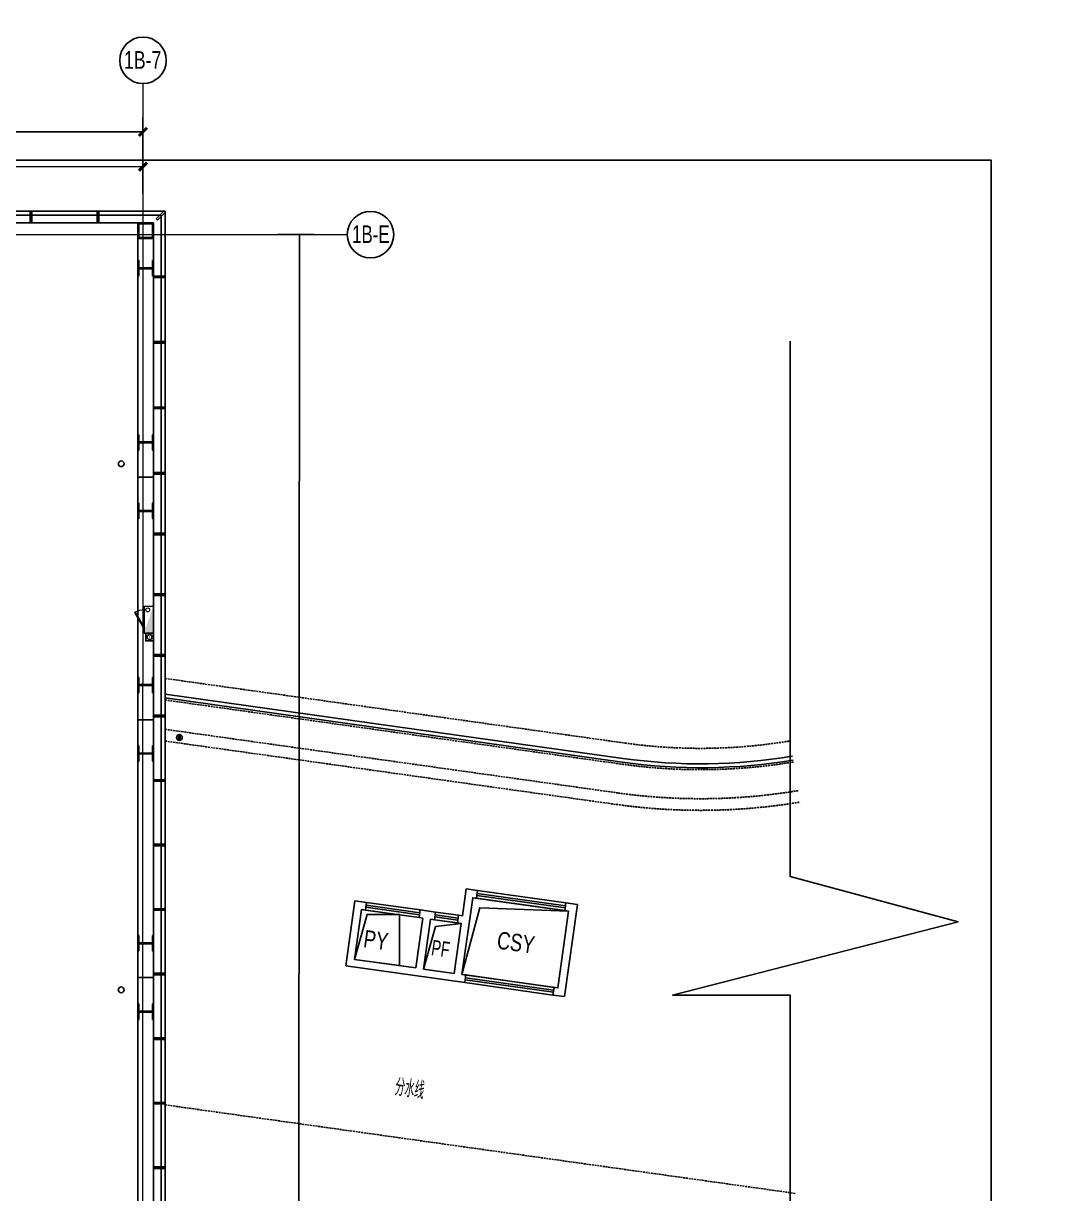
# Model space of a CAD drawing. Header units: millimetres. Extents: x 285006 to 3037698, y -2820855 to 192241.
# Drawn here: x 1063477 to 1090302, y -2763114 to -2732905 of the extents above; entities that cross this region are included whole.
import ezdxf
from ezdxf.enums import TextEntityAlignment as Align

# ---------------------------------------------------------------- set-up
doc = ezdxf.new("R2010")
doc.units = ezdxf.units.MM
doc.header["$PDMODE"] = 35
doc.header["$PDSIZE"] = -0.1
for name, pattern in [('1#C-6F$0$ACAD_ISO04W100', [30, 24, -3, 0, -3]), ('1#C-6F$0$CONTINOUS', [0]), ('1#C-6F$0$DASH', [0.35, 0.25, -0.1]), ('1#C-6F$0$DASHED2', [0.375, 0.25, -0.125]), ('1#C-6F$0$DOTE', [2.42, 2, -0.2, 0.02, -0.2]), ('DASH', [0.35, 0.25, -0.1])]:
    doc.linetypes.add(name, pattern=pattern)
for name, color, linetype in [('1#C-6F$0$0-XREF', 7, 'Continuous'), ('1#C-6F$0$0YG', 120, '1#C-6F$0$ACAD_ISO04W100'), ('1#C-6F$0$A-ROOM-IDEN', 7, 'Continuous'), ('1#C-6F$0$A-WALL', 2, 'Continuous'), ('1#C-6F$0$S-W-BEAMLINE', 4, '1#C-6F$0$DASHED2'), ('4玻璃幕墙', 1, 'Continuous'), ('6铝型材', 8, 'Continuous'), ('___', 4, 'Continuous'), ('WALL-地台', 8, 'Continuous')]:
    doc.layers.add(name, color=color, linetype=linetype)
for name, color, linetype, lineweight in [('1#C-6F$0$0LL', 10, 'Continuous', 30), ('1#C-6F$0$0XG-X', 1, 'Continuous', 18), ('1#C-6F$0$A-ANNO-GRID', 10, '1#C-6F$0$DOTE', 18), ('1#C-6F$0$A-ANNO-GRID-DIMS', 117, 'Continuous', 18), ('1#C-6F$0$A-ANNO-SYMB', 4, 'Continuous', 25), ('1#C-6F$0$A-ANNO-TEXT', 7, 'Continuous', 25), ('1#C-6F$0$A-FLOR-BALC', 74, 'Continuous', 30), ('1#C-6F$0$A-HOLE', 5, 'Continuous', 25), ('1#C-6F$0$A-SHET-TEXT', 7, 'Continuous', 25), ('1#C-6F$0$P-DRAI-FLDR', 1, 'Continuous', 20), ('DIM-1B-6F$0$A-ANNO-DIMS', 73, 'Continuous', 18), ('WALL-1C-6F-1$0$A-WALL-GLAZ', 142, 'Continuous', 18), ('板边洞口-1C-6F$0$A-HOLE', 5, 'Continuous', 25)]:
    doc.layers.add(name, color=color, linetype=linetype, lineweight=lineweight)
doc.layers.add('1#C-6F$0$0ll-point', color=1, linetype='Continuous', plot=False)
doc.styles.add('1#C-6F$0$GPSHT', font='', dxfattribs={"width": 0.8})
doc.styles.add('1#C-6F$0$HYGB2014', font='hygbsz.shx', dxfattribs={"width": 0.7, "bigfont": 'hygbhz.shx'})
doc.styles.add('1#C-6F$0$Standard', font='gbenor.shx', dxfattribs={"bigfont": 'gbcbig.shx'})
doc.styles.add('CCD_DIM', font='archs.shx', dxfattribs={"width": 0.7})
doc.styles.add('DIM-1B-6F$0$HYGB2014', font='hygbsz.shx', dxfattribs={"width": 0.7, "bigfont": 'hygbhz.shx'})
doc.styles.get('1#C-6F$0$GPSHT').set_extended_font_data('SimSun')
doc.linetypes.add('1#C-6F$0$HY_LINE', pattern='A,1,-0.08,["HY",1#C-6F$0$GPSHT,S=0.1,R=0,X=-0.05,Y=-0.05],-0.15', length=1.23)
doc.dimstyles.new('1#C-6F$0$HYDIMN150', dxfattribs={"dimscale": 1.5, "dimtxt": 300, "dimasz": 1, "dimexe": 250, "dimexo": 300, "dimgap": 0, "dimtad": 0, "dimdec": 0, "dimzin": 0, "dimdsep": 46, "dimtxsty": '1#C-6F$0$HYGB2014', "dimblk": '1#C-6F$0$_ArchTick', "dimcen": 0.09, "dimclrt": 7, "dimazin": 0, "dimtfac": 1, "dimtdec": 0, "dimtix": 1, "dimtmove": 2, "dimatfit": 3, "dimfxl": 1, "dimtvp": 1, "dimtolj": 1, "dimtzin": 0, "dimarcsym": 0})
doc.dimstyles.new('DIM-1B-6F$0$DIMN', dxfattribs={"dimtxt": 300, "dimasz": 100, "dimexe": 250, "dimexo": 300, "dimgap": 0, "dimtad": 0, "dimdec": 0, "dimzin": 0, "dimdsep": 46, "dimtxsty": 'DIM-1B-6F$0$HYGB2014', "dimblk": 'DIM-1B-6F$0$_archtick', "dimcen": 0.09, "dimdle": 150, "dimclrt": 7, "dimazin": 0, "dimtfac": 1, "dimtdec": 0, "dimtix": 1, "dimtmove": 2, "dimatfit": 3, "dimfxl": 1, "dimtvp": 1, "dimtolj": 1, "dimtzin": 0, "dimarcsym": 0})
doc.dimstyles.new('DIM_100', dxfattribs={"dimscale": 100, "dimtxt": 1.5, "dimasz": 1, "dimexe": 1.5, "dimexo": 1.5, "dimgap": 0.6, "dimtad": 1, "dimdec": 0, "dimrnd": 5, "dimzin": 12, "dimdsep": 46, "dimtxsty": 'CCD_DIM', "dimblk": 'CCD_Dimension_Tick', "dimcen": 0.125, "dimclrd": 44, "dimclre": 44, "dimclrt": 50, "dimadec": 0, "dimazin": 0, "dimtfac": 1, "dimtdec": 0, "dimtix": 1, "dimtmove": 2, "dimatfit": 3, "dimldrblk": 'CCD_Leader_Dot', "dimfxl": 5, "dimtvp": 1, "dimtolj": 1, "dimtzin": 0, "dimarcsym": 0})

# ---------------------------------------------------------------- blocks, each defined once
blk = doc.blocks.new('WALL-1C-6F-1$0$mullion_____')
at = {"layer": '6铝型材'}
for p, q in [((-36798, -1713), (-36798, -1433)), ((-36798, -1433), (-36758, -1433)), ((-36758, -1713), (-36758, -1433)), ((-36798, -1713), (-36758, -1713)), ((-36778, -1713), (-36778, -1733))]:
    blk.add_line(p, q, dxfattribs=at)
blk = doc.blocks.new('WALL-1C-6F-1')
at = {"layer": '4玻璃幕墙'}
for p, q in [((98388635, 18822923), (98374985, 18822923)), ((98388635, 18810242), (98388635, 18822923)), ((98388735, 18810559), (98400553, 18808898)), ((98388735, 18810458), (98400539, 18808799))]:
    blk.add_line(p, q, dxfattribs=at)
blk.add_lwpolyline([(98388635, 18795019), (98388635, 18810242)], dxfattribs=at)
for radius in [14500, 14400]:
    blk.add_arc((98402557, 18823158), radius, 262, 279.5066, dxfattribs=at)
at = {"layer": 'WALL-地台', "linetype": 'DASH', "ltscale": 200}
for p, q in [((98388735, 18823023), (98374885, 18823023)), ((98388735, 18810228), (98388735, 18823023)), ((98388435, 18822723), (98375185, 18822723)), ((98388435, 18810270), (98388435, 18822723)), ((98388735, 18810963), (98400608, 18809294)), ((98388735, 18810407), (98400532, 18808749)), ((98388735, 18809650), (98400427, 18808007)), ((98388735, 18809347), (98400386, 18807709)), ((98388735, 18799955), (98405023, 18797666))]:
    blk.add_line(p, q, dxfattribs=at)
for points in [[(98388435, 18794979), (98388435, 18810270)], [(98388735, 18794999), (98388735, 18810228)]]:
    blk.add_lwpolyline(points, dxfattribs=at)
for radius in [14000, 14550, 15300, 15600]:
    blk.add_arc((98402557, 18823158), radius, 262, 279.5066, dxfattribs=at)
at = {"layer": 'WALL-1C-6F-1$0$A-WALL-GLAZ', "lineweight": -3, "rotation": 180.0000003973278}
for p in [(98348494, 18821289), (98350226, 18821289)]:
    blk.add_blockref('WALL-1C-6F-1$0$mullion_____', p, dxfattribs=at)
at = {"layer": 'WALL-1C-6F-1$0$A-WALL-GLAZ', "lineweight": -3}
for p, xscale, rotation in [((98413516, 18795791), -0.9999999999999999, 134.9999997691784), ((98387002, 18784554), -1, 89.99999957281068), ((98387002, 18782863), -1, 89.99999957281068), ((98387002, 18781172), -1, 89.99999957281068), ((98387002, 18777915), -1, 89.99999957281068), ((98387002, 18776349), -1, 89.99999957281068), ((98387002, 18774783), -1, 89.99999957281068), ((98387002, 18773217), -1, 89.99999957281068), ((98387002, 18771551), -1, 89.99999957281068), ((98387002, 18769885), -1, 89.99999957293808), ((98387002, 18768219), -1, 89.99999957281068), ((98387002, 18766552), -1, 89.99999957293808), ((98387002, 18764886), -1, 89.99999957281068), ((98387002, 18763220), -1, 89.99999957281068), ((98387002, 18761554), -1, 89.99999957281068)]:
    blk.add_blockref('WALL-1C-6F-1$0$mullion_____', p, dxfattribs=dict(at, xscale=xscale, rotation=rotation))
at = {"layer": 'WALL-地台', "linetype": 'DASH', "ltscale": 200, "xscale": -1, "rotation": 89.99999957281068}
blk.add_blockref('WALL-1C-6F-1$0$mullion_____', (98387002, 18779481), dxfattribs=at)
blk = doc.blocks.new('1#C-6F$0$A$C346419F8')
at = {"layer": '1#C-6F$0$S-W-BEAMLINE', "color": 6, "linetype": '1#C-6F$0$CONTINOUS'}
for points in [[(0, 400), (0, 0), (400, 0), (400, 400)], [(20, 380), (20, 20), (380, 20), (380, 380)]]:
    blk.add_lwpolyline(points, close=True, dxfattribs=at)
blk = doc.blocks.new('1#C-6F$0$A$C13D20D7F')
at = {"layer": '1#C-6F$0$S-W-BEAMLINE', "color": 6, "linetype": '1#C-6F$0$CONTINOUS'}
blk.add_lwpolyline([(380, 200), (20, 200), (20, 13), (0, 13), (0, 413), (20, 413), (20, 225), (380, 225), (380, 413), (400, 413), (400, 13), (380, 13)], close=True, dxfattribs=at)
blk = doc.blocks.new('1#C-6F$0$A$C07A93526')
at = {"layer": '1#C-6F$0$P-DRAI-FLDR', "lineweight": -3}
for p, q in [((-29, 70), (-9, -75)), ((-11, 75), (11, -75)), ((9, 75), (29, -70))]:
    blk.add_line(p, q, dxfattribs=at)
blk.add_circle((0, 0), 75.9, dxfattribs=at)
blk = doc.blocks.new('1#C-6F$0$立管-150')
blk.add_circle((0, 0), 100)
at = {"layer": '1#C-6F$0$0ll-point'}
for p in [(-150, 150), (0, 0), (150, 150), (-150, -150), (150, -150)]:
    blk.add_point(p, dxfattribs=at)
blk = doc.blocks.new('1#C-6F$0$354100')
at = {"layer": '1#C-6F$0$0ll-point'}
blk.add_lwpolyline([(-150, 150), (150, 150), (150, -150), (-150, -150)], close=True, dxfattribs=at)
at = {"layer": '1#C-6F$0$0LL'}
blk.add_blockref('1#C-6F$0$立管-150', (0, 0), dxfattribs=at)
blk = doc.blocks.new('1#C-6F$0$单出口带卷盘消火栓')
at = {"layer": '1#C-6F$0$0XG-X'}
for p, q in [((368866, -61966), (368866, -61726)), ((368866, -61726), (369566, -61726)), ((369566, -61966), (369566, -61726)), ((368866, -61966), (368966, -61966)), ((368966, -61966), (369466, -61966)), ((369021, -62195), (369454, -61945)), ((369021, -62195), (369034, -62216)), ((369033, -62216), (369466, -61966)), ((369466, -61966), (369454, -61945)), ((369466, -61966), (369566, -61966))]:
    blk.add_line(p, q, dxfattribs=at)
blk.add_circle((368965, -61874), 50, dxfattribs=at)
blk.add_arc((369466, -61966), 500, 180, 207.134, dxfattribs=at)
blk.add_solid([(368866, -61726), (369566, -61966), (369566, -61726)], dxfattribs=at)
blk = doc.blocks.new('DIM-1B-6F$0$_archtick')
at = {"const_width": 0.4}
blk.add_lwpolyline([(-0.7, -0.7), (0.7, 0.7)], dxfattribs=at)
blk = doc.blocks.new('CCD_Dimension_Tick')
at = {"color": 0, "linetype": 'ByBlock'}
for p, q in [((-1.09, 0), (0, 0)), ((0, 0), (1.09, 0))]:
    blk.add_line(p, q, dxfattribs=at)
at = {"color": 0, "linetype": 'Continuous', "const_width": 0.608}
blk.add_lwpolyline([(-0.61, -0.61), (0.61, 0.61)], dxfattribs=at)
blk = doc.blocks.new('*D1553')
at = {"layer": '___', "color": 44, "lineweight": -2, "transparency": 16777216}
for p, q in [((1162392, -1083359), (1162242, -1083359)), ((1162392, -1083459), (1162392, -1085509)), ((1162435, -1085609), (1162242, -1085609))]:
    blk.add_line(p, q, dxfattribs=at)
at = {"layer": 'Defpoints', "color": 0, "transparency": 16777216}
for p in [(1162518, -1083359), (1162392, -1085609), (1162585, -1085609), (1062583, -2814913), (1063708, -2814913), (1063708, -2816155)]:
    blk.add_point(p, dxfattribs=at)
at = {"layer": 'DIM-1B-6F$0$A-ANNO-DIMS', "color": 0, "lineweight": -2, "transparency": 16777216}
for p, q in [((1062583, -2815213), (1062583, -2816405)), ((1063708, -2815213), (1063708, -2816405)), ((1062433, -2816155), (1063858, -2816155))]:
    blk.add_line(p, q, dxfattribs=at)
at = {"layer": '___', "color": 44, "lineweight": -2, "transparency": 16777216, "xscale": 100, "yscale": 100, "zscale": 100}
for p, rotation in [((1162392, -1083359), 90), ((1162392, -1085609), 270)]:
    blk.add_blockref('CCD_Dimension_Tick', p, dxfattribs=dict(at, rotation=rotation))
at = {"layer": 'DIM-1B-6F$0$A-ANNO-DIMS', "color": 0, "lineweight": -2, "transparency": 16777216, "xscale": 100, "yscale": 100, "zscale": 100, "rotation": 180}
blk.add_blockref('DIM-1B-6F$0$_archtick', (1062583, -2816155), dxfattribs=at)
at = {"layer": 'DIM-1B-6F$0$A-ANNO-DIMS', "color": 0, "lineweight": -2, "transparency": 16777216, "xscale": 100, "yscale": 100, "zscale": 100}
blk.add_blockref('DIM-1B-6F$0$_archtick', (1063708, -2816155), dxfattribs=at)
at = {"layer": '___', "color": 50, "transparency": 16777216, "insert": (1162257, -1084484), "char_height": 150, "attachment_point": 5, "rotation": 90, "style": 'CCD_DIM'}
blk.add_mtext('\\A1;2250', dxfattribs=at)
at = {"layer": 'DIM-1B-6F$0$A-ANNO-DIMS', "color": 7, "transparency": 16777216, "insert": (1063145, -2815855), "char_height": 300, "attachment_point": 5, "style": 'DIM-1B-6F$0$HYGB2014'}
blk.add_mtext('\\A1;1125', dxfattribs=at)
blk = doc.blocks.new('*D1554')
at = {"layer": '___', "color": 44, "lineweight": -2, "transparency": 16777216}
for p, q in [((1154593, -1091584), (1154281, -1091584)), ((1154431, -1091684), (1154431, -1092211)), ((1154593, -1092311), (1154281, -1092311))]:
    blk.add_line(p, q, dxfattribs=at)
at = {"layer": 'Defpoints', "color": 0, "transparency": 16777216}
for p in [(1154743, -1091584, 0), (1154431, -1092311), (1154743, -1092311, 0), (1063708, -2814913), (1064833, -2814913), (1064833, -2816155)]:
    blk.add_point(p, dxfattribs=at)
at = {"layer": 'DIM-1B-6F$0$A-ANNO-DIMS', "color": 0, "lineweight": -2, "transparency": 16777216}
for p, q in [((1063708, -2815213), (1063708, -2816405)), ((1064833, -2815213), (1064833, -2816405)), ((1063558, -2816155), (1064983, -2816155))]:
    blk.add_line(p, q, dxfattribs=at)
at = {"layer": '___', "color": 44, "lineweight": -2, "transparency": 16777216, "xscale": 100, "yscale": 100, "zscale": 100}
for p, rotation in [((1154431, -1091584), 90.00020283730542), ((1154431, -1092311), 270.0002028373054)]:
    blk.add_blockref('CCD_Dimension_Tick', p, dxfattribs=dict(at, rotation=rotation))
at = {"layer": 'DIM-1B-6F$0$A-ANNO-DIMS', "color": 0, "lineweight": -2, "transparency": 16777216, "xscale": 100, "yscale": 100, "zscale": 100, "rotation": 180}
blk.add_blockref('DIM-1B-6F$0$_archtick', (1063708, -2816155), dxfattribs=at)
at = {"layer": 'DIM-1B-6F$0$A-ANNO-DIMS', "color": 0, "lineweight": -2, "transparency": 16777216, "xscale": 100, "yscale": 100, "zscale": 100}
blk.add_blockref('DIM-1B-6F$0$_archtick', (1064833, -2816155), dxfattribs=at)
at = {"layer": '___', "color": 50, "transparency": 16777216, "insert": (1154566, -1091947), "char_height": 150, "attachment_point": 5, "rotation": 270.0002, "style": 'CCD_DIM'}
blk.add_mtext('\\A1;725', dxfattribs=at)
at = {"layer": 'DIM-1B-6F$0$A-ANNO-DIMS', "color": 7, "transparency": 16777216, "insert": (1064270, -2815855), "char_height": 300, "attachment_point": 5, "style": 'DIM-1B-6F$0$HYGB2014'}
blk.add_mtext('\\A1;1125', dxfattribs=at)
blk = doc.blocks.new('*D1555')
at = {"layer": '___', "color": 44, "lineweight": -2, "transparency": 16777216}
for p, q in [((1154593, -1087071), (1154181, -1087071)), ((1154331, -1089276), (1154331, -1087171)), ((1154593, -1089376), (1154181, -1089376))]:
    blk.add_line(p, q, dxfattribs=at)
at = {"layer": 'Defpoints', "color": 0, "transparency": 16777216}
for p in [(1154331, -1087071), (1154743, -1087071, 0), (1154743, -1089376, 0), (1064833, -2814913), (1066533, -2814913), (1066533, -2816155)]:
    blk.add_point(p, dxfattribs=at)
at = {"layer": 'DIM-1B-6F$0$A-ANNO-DIMS', "color": 0, "lineweight": -2, "transparency": 16777216}
for p, q in [((1064833, -2815213), (1064833, -2816405)), ((1066533, -2815213), (1066533, -2816405)), ((1064683, -2816155), (1066683, -2816155))]:
    blk.add_line(p, q, dxfattribs=at)
at = {"layer": '___', "color": 44, "lineweight": -2, "transparency": 16777216, "xscale": 100, "yscale": 100, "zscale": 100}
for p, rotation in [((1154331, -1087071), 90), ((1154331, -1089376), 270)]:
    blk.add_blockref('CCD_Dimension_Tick', p, dxfattribs=dict(at, rotation=rotation))
at = {"layer": 'DIM-1B-6F$0$A-ANNO-DIMS', "color": 0, "lineweight": -2, "transparency": 16777216, "xscale": 100, "yscale": 100, "zscale": 100, "rotation": 180}
blk.add_blockref('DIM-1B-6F$0$_archtick', (1064833, -2816155), dxfattribs=at)
at = {"layer": 'DIM-1B-6F$0$A-ANNO-DIMS', "color": 0, "lineweight": -2, "transparency": 16777216, "xscale": 100, "yscale": 100, "zscale": 100}
blk.add_blockref('DIM-1B-6F$0$_archtick', (1066533, -2816155), dxfattribs=at)
at = {"layer": '___', "color": 50, "transparency": 16777216, "insert": (1154196, -1088224), "char_height": 150, "attachment_point": 5, "rotation": 90, "style": 'CCD_DIM'}
blk.add_mtext('\\A1;2305', dxfattribs=at)
at = {"layer": 'DIM-1B-6F$0$A-ANNO-DIMS', "color": 7, "transparency": 16777216, "insert": (1065683, -2815855), "char_height": 300, "attachment_point": 5, "style": 'DIM-1B-6F$0$HYGB2014'}
blk.add_mtext('\\A1;1700', dxfattribs=at)
blk = doc.blocks.new('*D1556')
at = {"layer": '___', "color": 44, "lineweight": -2, "transparency": 16777216}
for p, q in [((1154593, -1088749), (1154436, -1088749)), ((1154586, -1088849), (1154586, -1089276)), ((1154593, -1089376), (1154436, -1089376))]:
    blk.add_line(p, q, dxfattribs=at)
at = {"layer": 'Defpoints', "color": 0, "transparency": 16777216}
for p in [(1154743, -1088749, 0), (1154586, -1089376), (1154743, -1089376, 0), (1066533, -2814913), (1067333, -2814913), (1067333, -2816155)]:
    blk.add_point(p, dxfattribs=at)
at = {"layer": 'DIM-1B-6F$0$A-ANNO-DIMS', "color": 0, "lineweight": -2, "transparency": 16777216}
for p, q in [((1066533, -2815213), (1066533, -2816405)), ((1067333, -2815213), (1067333, -2816405)), ((1066383, -2816155), (1067483, -2816155))]:
    blk.add_line(p, q, dxfattribs=at)
at = {"layer": '___', "color": 44, "lineweight": -2, "transparency": 16777216, "xscale": 100, "yscale": 100, "zscale": 100}
for p, rotation in [((1154586, -1088749), 90), ((1154586, -1089376), 270)]:
    blk.add_blockref('CCD_Dimension_Tick', p, dxfattribs=dict(at, rotation=rotation))
at = {"layer": 'DIM-1B-6F$0$A-ANNO-DIMS', "color": 0, "lineweight": -2, "transparency": 16777216, "xscale": 100, "yscale": 100, "zscale": 100, "rotation": 180}
blk.add_blockref('DIM-1B-6F$0$_archtick', (1066533, -2816155), dxfattribs=at)
at = {"layer": 'DIM-1B-6F$0$A-ANNO-DIMS', "color": 0, "lineweight": -2, "transparency": 16777216, "xscale": 100, "yscale": 100, "zscale": 100}
blk.add_blockref('DIM-1B-6F$0$_archtick', (1067333, -2816155), dxfattribs=at)
at = {"layer": '___', "color": 50, "transparency": 16777216, "insert": (1154451, -1089062), "char_height": 150, "attachment_point": 5, "rotation": 90, "style": 'CCD_DIM'}
blk.add_mtext('\\A1;625', dxfattribs=at)
at = {"layer": 'DIM-1B-6F$0$A-ANNO-DIMS', "color": 7, "transparency": 16777216, "insert": (1066933, -2815855), "char_height": 300, "attachment_point": 5, "style": 'DIM-1B-6F$0$HYGB2014'}
blk.add_mtext('\\A1;800', dxfattribs=at)
blk = doc.blocks.new('1#C-6F$0$_axiso')
blk.add_circle((0, 0), 0.5)
at = {"layer": '1#C-6F$0$A-SHET-TEXT', "style": '1#C-6F$0$Standard', "width": 2.471841}
blk.add_attdef('A', text='', height=0.38, dxfattribs=at).set_placement((-0.41, -0.181), (0.395, -0.181), align=Align.FIT)
blk = doc.blocks.new('1#C-6F$0$_ArchTick')
at = {"const_width": 0.5}
blk.add_lwpolyline([(-0.7, -0.7), (0.7, 0.7)], dxfattribs=at)
blk = doc.blocks.new('*D547')
at = {"layer": '1#C-6F$0$A-ANNO-GRID-DIMS', "color": 0, "lineweight": -2, "transparency": 16777216}
for p, q in [((-9000, 53650), (-9000, 54725)), ((0, 53650), (0, 54725)), ((-9000, 54350), (0, 54350))]:
    blk.add_line(p, q, dxfattribs=at)
at = {"layer": 'Defpoints', "color": 0, "transparency": 16777216}
for p in [(0, 54350), (-9000, 53200), (0, 53200)]:
    blk.add_point(p, dxfattribs=at)
at = {"layer": '1#C-6F$0$A-ANNO-GRID-DIMS', "color": 0, "lineweight": -2, "transparency": 16777216, "xscale": 150, "yscale": 150, "zscale": 150, "rotation": 180}
blk.add_blockref('1#C-6F$0$_ArchTick', (-9000, 54350), dxfattribs=at)
at = {"layer": '1#C-6F$0$A-ANNO-GRID-DIMS', "color": 0, "lineweight": -2, "transparency": 16777216, "xscale": 150, "yscale": 150, "zscale": 150}
blk.add_blockref('1#C-6F$0$_ArchTick', (0, 54350), dxfattribs=at)
at = {"layer": '1#C-6F$0$A-ANNO-GRID-DIMS', "color": 7, "lineweight": -3, "transparency": 16777216, "insert": (-4500, 54740), "char_height": 390, "attachment_point": 5, "style": '1#C-6F$0$HYGB2014'}
blk.add_mtext('\\A1;9000', dxfattribs=at)
blk = doc.blocks.new('*D548')
at = {"layer": '1#C-6F$0$A-ANNO-GRID-DIMS', "color": 0, "lineweight": -2, "transparency": 16777216}
for p, q in [((-12650, 54550), (-12650, 55625)), ((0, 54550), (0, 55625)), ((-12650, 55250), (0, 55250))]:
    blk.add_line(p, q, dxfattribs=at)
at = {"layer": 'Defpoints', "color": 0, "transparency": 16777216}
for p in [(0, 55250), (-12650, 54100), (0, 54100)]:
    blk.add_point(p, dxfattribs=at)
at = {"layer": '1#C-6F$0$A-ANNO-GRID-DIMS', "color": 0, "lineweight": -2, "transparency": 16777216, "xscale": 150, "yscale": 150, "zscale": 150, "rotation": 180}
blk.add_blockref('1#C-6F$0$_ArchTick', (-12650, 55250), dxfattribs=at)
at = {"layer": '1#C-6F$0$A-ANNO-GRID-DIMS', "color": 0, "lineweight": -2, "transparency": 16777216, "xscale": 150, "yscale": 150, "zscale": 150}
blk.add_blockref('1#C-6F$0$_ArchTick', (0, 55250), dxfattribs=at)
at = {"layer": '1#C-6F$0$A-ANNO-GRID-DIMS', "color": 7, "lineweight": -3, "transparency": 16777216, "insert": (-6325, 55640), "char_height": 390, "attachment_point": 5, "style": '1#C-6F$0$HYGB2014'}
blk.add_mtext('\\A1;12650', dxfattribs=at)
blk = doc.blocks.new('*D550')
at = {"layer": '1#C-6F$0$A-ANNO-GRID-DIMS', "color": 0, "lineweight": -2, "transparency": 16777216}
for p, q in [((3479, 52600), (4413, 52600)), ((4038, 52600), (4038, 0)), ((3479, 0), (4413, 0))]:
    blk.add_line(p, q, dxfattribs=at)
at = {"layer": 'Defpoints', "color": 0, "transparency": 16777216}
for p in [(3029, 52600), (3029, 0), (4038, 0)]:
    blk.add_point(p, dxfattribs=at)
at = {"layer": '1#C-6F$0$A-ANNO-GRID-DIMS', "color": 0, "lineweight": -2, "transparency": 16777216, "xscale": 1.5, "yscale": 1.5, "zscale": 1.5}
for p, rotation in [((4038, 52600), 90), ((4038, 0), 270)]:
    blk.add_blockref('1#C-6F$0$_ArchTick', p, dxfattribs=dict(at, rotation=rotation))
at = {"layer": '1#C-6F$0$A-ANNO-GRID-DIMS', "color": 7, "lineweight": -3, "transparency": 16777216, "insert": (4450, 26300), "char_height": 450, "attachment_point": 5, "rotation": 270, "style": '1#C-6F$0$HYGB2014'}
blk.add_mtext('\\A1;52600', dxfattribs=at)
blk = doc.blocks.new('CCD_Leader_Dot')
at = {"color": 0, "linetype": 'ByBlock'}
blk.add_line((-5, 0), (-10, 0), dxfattribs=at)
at = {"color": 0, "linetype": 'ByBlock', "const_width": 5}
blk.add_lwpolyline([(-2.5, 0, 1), (2.5, 0, 1)], format="xyb", close=True, dxfattribs=at)
blk = doc.blocks.new('1#C-6F$0$A$C465C26A5')
at = {"layer": '1#C-6F$0$A-ANNO-GRID', "ltscale": 1.5}
for p, q in [((0, 56496.4), (0, -2715.8)), ((-15404.1, 52600), (5275, 52600))]:
    blk.add_line(p, q, dxfattribs=at)
at = {"layer": '1#C-6F$0$A-ANNO-SYMB'}
ref = blk.add_blockref('1#C-6F$0$_axiso', (0, 57096.4), dxfattribs=dict(at, xscale=1200, yscale=1200))
ref.add_attrib('A', '1B-7', dxfattribs={"layer": '1#C-6F$0$A-ANNO-TEXT', "height": 456, "style": '1#C-6F$0$HYGB2014', "width": 0.577833}).set_placement((-492.1, 56879.3), (474, 56879.3), align=Align.FIT)
ref = blk.add_blockref('1#C-6F$0$_axiso', (5875, 52600), dxfattribs=dict(at, xscale=-1200, yscale=1200))
ref.add_attrib('A', '1B-E', dxfattribs={"layer": '1#C-6F$0$A-ANNO-TEXT', "height": 456, "style": '1#C-6F$0$HYGB2014', "width": 0.585436}).set_placement((5401, 52383), (6367.1, 52383), align=Align.FIT)
at = {"layer": '1#C-6F$0$A-ANNO-GRID-DIMS', "color": 117, "lineweight": -3}
for base, p1, p2, picture, middle in [((0, 55250.1), (-12650, 54100), (0, 54100), '*D548', (-6325, 55640.1)), ((0, 54350.1), (-9000, 53200), (0, 53200), '*D547', (-4500, 54740.1))]:
    dim = blk.add_linear_dim(base=base, p1=p1, p2=p2, dimstyle='1#C-6F$0$HYDIMN150', override={"dimtxt": 260, "dimasz": 100}, dxfattribs=at)
    dim.commit()
    dim.dimension.update_dxf_attribs({"geometry": picture, "text_midpoint": middle, "dimtype": 128})
dim = blk.add_linear_dim(base=(4037.7, 0), p1=(3029.3, 52600), p2=(3029.3, 0), angle=270, dimstyle='1#C-6F$0$HYDIMN150', dxfattribs=at)
dim.commit()
dim.dimension.update_dxf_attribs({"geometry": '*D550', "text_midpoint": (4450.2, 26300), "dimtype": 129, "text_rotation": 270})

msp = doc.modelspace()

# ---------------------------------------------------------------- linework, layer by layer
at = {"elevation": 0}
msp.add_lwpolyline([(1053283.1, -2737755.1), (1067133.1, -2737755.1), (1067132.5, -2791855.3), (1053282.5, -2791855.1)], close=True, dxfattribs=at)
msp.add_lwpolyline([(1083266.8, -2741107.5), (1083266.8, -2754932.2), (1087602.8, -2756099.8), (1080236.1, -2757991.1), (1083266.8, -2757991.1), (1083266.8, -2778906.7)], dxfattribs=at)
at = {"layer": '1#C-6F$0$0YG', "color": 5, "linetype": '1#C-6F$0$HY_LINE', "ltscale": 3.5}
for centre in [(1066002.3, -2744272.7, 0), (1066002.1, -2757854.4, 0)]:
    msp.add_circle(centre, 75, dxfattribs=at)
at = {"layer": '1#C-6F$0$A-FLOR-BALC', "color": 74, "lineweight": -3}
for p, q in [((1075191.7, -2755366, 0), (1077469.3, -2755686.1, 0)), ((1075202.2, -2755291.7, 0), (1077479.8, -2755611.9, 0)), ((1072321.5, -2755669.5, 0), (1073707.9, -2755864.3, 0)), ((1072321.5, -2755669.5, 0), (1073707.9, -2755864.3, 0)), ((1072332, -2755595.2, 0), (1073718.4, -2755790.1, 0)), ((1072332, -2755595.2, 0), (1073718.4, -2755790.1, 0)), ((1075174.3, -2755489.8, 0), (1077451.9, -2755809.9, 0)), ((1075184.8, -2755415.5, 0), (1077462.4, -2755735.7, 0)), ((1072304.1, -2755793.3, 0), (1073690.5, -2755988.1, 0)), ((1072304.1, -2755793.3, 0), (1073690.5, -2755988.1, 0)), ((1072314.6, -2755719, 0), (1073701, -2755913.9, 0)), ((1072314.6, -2755719, 0), (1073701, -2755913.9, 0)), ((1074097.1, -2755969.5, 0), (1074691.2, -2756053, 0)), ((1074104, -2755920, 0), (1074698.2, -2756003.5, 0)), ((1074114.5, -2755845.8, 0), (1074708.6, -2755929.3, 0)), ((1074086.6, -2756043.8, 0), (1074680.8, -2756127.3, 0)), ((1074896, -2757470.3, 0), (1077173.6, -2757790.5, 0)), ((1074868.1, -2757668.4, 0), (1077145.7, -2757988.5, 0)), ((1074878.6, -2757594.1, 0), (1077156.2, -2757914.2, 0)), ((1074885.5, -2757544.6, 0), (1077163.1, -2757864.7, 0))]:
    msp.add_line(p, q, dxfattribs=at)
at = {"layer": '1#C-6F$0$A-HOLE', "elevation": 0}
msp.add_lwpolyline([(1077173.6, -2757790.5), (1077272.6, -2757804.4), (1077551, -2755823.8), (1075075.3, -2755475.9), (1074796.9, -2757456.4), (1074896, -2757470.3)], dxfattribs=at)
msp.add_lwpolyline([(1073987.6, -2756029.9), (1074779.8, -2756141.2), (1074598.9, -2757428.6), (1073806.7, -2757317.2)], close=True, dxfattribs=at)
at = {"layer": '1#C-6F$0$A-WALL', "color": 4, "linetype": '1#C-6F$0$DASH'}
for p, q in [((1066432.4, -2790459.8, 0), (1066433.1, -2738455.3, 0)), ((1066832.4, -2790459.8, 0), (1066833.1, -2738455.3, 0))]:
    msp.add_line(p, q, dxfattribs=at)
at = {"layer": '1#C-6F$0$A-WALL'}
for p, q in [((1074905.1, -2755250, 0), (1074807.7, -2755943.2, 0)), ((1075202.2, -2755291.7, 0), (1074905.1, -2755250, 0)), ((1075202.2, -2755291.7, 0), (1075174.3, -2755489.8, 0)), ((1072034.9, -2755553.5, 0), (1071798.3, -2757236.9, 0)), ((1072332, -2755595.2, 0), (1072034.9, -2755553.5, 0)), ((1072304.1, -2755793.3, 0), (1072332, -2755595.2, 0)), ((1075075.3, -2755475.9, 0), (1074796.9, -2757456.4, 0)), ((1075174.3, -2755489.8, 0), (1075075.3, -2755475.9, 0)), ((1077776.9, -2755653.6, 0), (1077442.8, -2758030.3, 0)), ((1077451.9, -2755809.9, 0), (1077479.8, -2755611.9, 0)), ((1077776.9, -2755653.6, 0), (1077479.8, -2755611.9, 0)), ((1072205.1, -2755779.4, 0), (1072024.2, -2757066.7, 0)), ((1072304.1, -2755793.3, 0), (1072205.1, -2755779.4, 0)), ((1073789.5, -2756002, 0), (1073608.6, -2757289.4, 0)), ((1073690.5, -2755988.1, 0), (1073718.4, -2755790.1, 0)), ((1073789.5, -2756002, 0), (1073690.5, -2755988.1, 0)), ((1074114.5, -2755845.8, 0), (1073718.4, -2755790.1, 0)), ((1074086.6, -2756043.8, 0), (1074114.5, -2755845.8, 0)), ((1074680.8, -2756127.3, 0), (1074708.6, -2755929.3, 0)), ((1074807.7, -2755943.2, 0), (1074708.6, -2755929.3, 0)), ((1077551, -2755823.8, 0), (1077272.6, -2757804.4, 0)), ((1077551, -2755823.8, 0), (1077451.9, -2755809.9, 0)), ((1073987.6, -2756029.9, 0), (1073806.7, -2757317.2, 0)), ((1074086.6, -2756043.8, 0), (1073987.6, -2756029.9, 0)), ((1074598.9, -2757428.6, 0), (1074779.8, -2756141.2, 0)), ((1074779.8, -2756141.2, 0), (1074680.8, -2756127.3, 0)), ((1074896, -2757470.3, 0), (1074868.1, -2757668.4, 0)), ((1077145.7, -2757988.5, 0), (1077173.6, -2757790.5, 0))]:
    msp.add_line(p, q, dxfattribs=at)
at = {"layer": '1#C-6F$0$A-WALL', "ltscale": 1.5}
for p, q in [((1072024.2, -2757066.7, 0), (1073608.6, -2757289.4, 0)), ((1071798.3, -2757236.9, 0), (1074868.1, -2757668.4, 0)), ((1073806.7, -2757317.2, 0), (1074598.9, -2757428.6, 0)), ((1074796.9, -2757456.4, 0), (1074896, -2757470.3, 0)), ((1077173.6, -2757790.5, 0), (1077272.6, -2757804.4, 0)), ((1077145.7, -2757988.5, 0), (1077442.8, -2758030.3, 0))]:
    msp.add_line(p, q, dxfattribs=at)
at = {"layer": '1#C-6F$0$S-W-BEAMLINE', "linetype": 'Continuous', "ltscale": 1.5}
for p, q in [((1066433.1, -2739025.8, 0), (1066433.1, -2738455.3, 0)), ((1066833.1, -2739025.8, 0), (1066833, -2738455.3, 0)), ((1066432.8, -2758217.9, 0), (1066432.8, -2756851.8, 0)), ((1066832.8, -2756851.8, 0), (1066832.8, -2758217.9, 0)), ((1066432.8, -2757534.8, 0), (1066832.8, -2757534.8, 0))]:
    msp.add_line(p, q, dxfattribs=at)
at = {"layer": '1#C-6F$0$S-W-BEAMLINE', "linetype": '1#C-6F$0$CONTINOUS'}
for p, q in [((1066433, -2743923.4, 0), (1066433, -2745289.4, 0)), ((1066832.9, -2743923.4, 0), (1066833, -2745289.4, 0)), ((1066832.9, -2744618.9, 0), (1066433, -2744618.9, 0)), ((1066433, -2750187, 0), (1066433, -2751553, 0)), ((1066832.9, -2750187, 0), (1066833, -2751553, 0)), ((1066832.9, -2750882.5, 0), (1066433, -2750882.5, 0))]:
    msp.add_line(p, q, dxfattribs=at)
at = {"layer": 'Defpoints', "elevation": 0}
msp.add_lwpolyline([(1027752.4, -2736431.6), (1088455.4, -2736431.6), (1088455.4, -2794110.7), (1027752.4, -2794110.7)], close=True, dxfattribs=at)
at = {"layer": '板边洞口-1C-6F$0$A-HOLE', "linetype": 'Continuous', "ltscale": 1.5, "elevation": 0}
for points in [[(1066832.4, -2791855.8), (1053582.4, -2791855.6), (1053583, -2738055.6), (1066833, -2738055.8), (1066832.4, -2791855.8)], [(1072024.2, -2757066.7), (1072350.8, -2755906.9), (1073183.3, -2755906.7)]]:
    msp.add_lwpolyline(points, dxfattribs=at)
for points in [[(1075075.3, -2755475.9), (1077551, -2755823.8), (1077272.6, -2757804.4), (1074796.9, -2757456.4)], [(1072205.1, -2755779.4), (1072024.2, -2757066.7), (1073183.6, -2757229.7), (1073183.3, -2755916.8)], [(1073987.6, -2756029.9), (1074779.8, -2756141.2), (1074598.9, -2757428.6), (1073806.7, -2757317.2)]]:
    msp.add_lwpolyline(points, close=True, dxfattribs=at)
at = {"layer": '板边洞口-1C-6F$0$A-HOLE', "elevation": 0}
for points in [[(1077551, -2755823.8), (1075257.5, -2755735.3), (1074796.9, -2757456.4)], [(1074779.8, -2756141.2), (1074115.1, -2756222), (1073806.7, -2757317.2)]]:
    msp.add_lwpolyline(points, dxfattribs=at)

# ---------------------------------------------------------------- block references
at = {"ltscale": 1.5, "rotation": 359.9692125216086}
msp.add_blockref('1#C-6F$0$A$C465C26A5', (1066533.2, -2790955, 0), dxfattribs=at)
at = {"layer": '1#C-6F$0$0-XREF', "ltscale": 1.5, "rotation": 359.999308722076}
for name, p in [('WALL-1C-6F-1', (-97321829.1, -21559590.8, 0)), ('1#C-6F$0$A$C346419F8', (1066433.1, -2738455.3, 0)), ('1#C-6F$0$A$C13D20D7F', (1066433.1, -2739438.3, 0)), ('1#C-6F$0$A$C13D20D7F', (1066433, -2743935.9, 0)), ('1#C-6F$0$A$C13D20D7F', (1066433, -2745701.9, 0)), ('1#C-6F$0$A$C13D20D7F', (1066432.9, -2750199.5, 0)), ('1#C-6F$0$A$C13D20D7F', (1066432.9, -2751965.5, 0)), ('1#C-6F$0$A$C13D20D7F', (1066432.8, -2756864.3, 0)), ('1#C-6F$0$A$C13D20D7F', (1066432.8, -2758630.4, 0))]:
    msp.add_blockref(name, p, dxfattribs=at)
at = {"layer": '1#C-6F$0$0LL', "xscale": 0.6666666666666666, "yscale": 0.6666666666666666, "zscale": 0.6666666666666666, "rotation": 89.99930865579215}
msp.add_blockref('1#C-6F$0$354100', (1066732.9, -2748746.6, 0), dxfattribs=at)
at = {"layer": '1#C-6F$0$0XG-X', "rotation": 269.999308721688}
msp.add_blockref('1#C-6F$0$单出口带卷盘消火栓', (1128563.8, -2379081.1, 0), dxfattribs=at)
at = {"layer": '1#C-6F$0$P-DRAI-FLDR', "lineweight": -3, "rotation": 351.9993082701488}
msp.add_blockref('1#C-6F$0$A$C07A93526', (1067502.9, -2751338.7, 0), dxfattribs=at)

# ---------------------------------------------------------------- texts
at = {"layer": '1#C-6F$0$A-ANNO-TEXT', "style": '1#C-6F$0$HYGB2014', "width": 0.7}
msp.add_text('分水线', height=450, rotation=351.99931, dxfattribs=at).set_placement((1073774.5, -2760813.2, 0), align=Align.BOTTOM_RIGHT)
at = {"layer": '1#C-6F$0$A-ROOM-IDEN', "lineweight": -3, "style": '1#C-6F$0$HYGB2014'}
for s, height, width, p in [('PY', 450, 0.8, (1072234.3, -2756748.9, 0)), ('PF', 400, 0.7, (1073986.7, -2756956.8, 0)), ('CSY', 450, 0.8, (1075679.4, -2756786.9, 0))]:
    msp.add_text(s, height=height, rotation=351.99931, dxfattribs=dict(at, width=width)).set_placement(p)

# ---------------------------------------------------------------- dimensions: what is measured, and where the dimension line sits
at = {"layer": '___'}
dim = msp.add_linear_dim(base=(1162391.7, -1085609.5), p1=(1162518.5, -1083359.5), p2=(1162585.4, -1085609.5), angle=270, dimstyle='DIM_100', override={"dimfxlon": 1}, dxfattribs=at)
dim.commit()
dim.dimension.update_dxf_attribs({"geometry": '*D1553', "text_midpoint": (1162256.7, -1084484.5)})
for p1, p2, distance, picture, middle in [((1154743.2, -1089375.6, 0), (1154743.2, -1087071.4, 0), 412.6, '*D1555', (1154195.5, -1088223.5)), ((1154743.2, -1088748.5, 0), (1154743.2, -1089375.6, 0), -157.4, '*D1556', (1154450.7, -1089062.1)), ((1154743.2, -1091583.9, 0), (1154743.2, -1092311, 0), -311.9, '*D1554', (1154566.3, -1091947.4))]:
    dim = msp.add_aligned_dim(p1=p1, p2=p2, distance=distance, dimstyle='DIM_100', override={"dimfxlon": 1}, dxfattribs=at)
    dim.commit()
    dim.dimension.update_dxf_attribs({"geometry": picture, "text_midpoint": middle})
at = {"layer": 'DIM-1B-6F$0$A-ANNO-DIMS'}
for p1, p2, picture, middle in [((1062582.7, -2814913.1), (1063707.7, -2814913.1), '*D1553', (1063145.2, -2815854.7)), ((1064832.7, -2814913.1), (1066532.7, -2814913.1), '*D1555', (1065682.7, -2815854.7)), ((1066532.7, -2814913.1), (1067332.7, -2814913.1), '*D1556', (1066932.7, -2815854.7)), ((1063707.7, -2814913.1), (1064832.7, -2814913.1), '*D1554', (1064270.2, -2815854.7))]:
    dim = msp.add_aligned_dim(p1=p1, p2=p2, distance=-1241.6, dimstyle='DIM-1B-6F$0$DIMN', dxfattribs=at)
    dim.commit()
    dim.dimension.update_dxf_attribs({"geometry": picture, "text_midpoint": middle})

doc.saveas('drawing.dxf')
